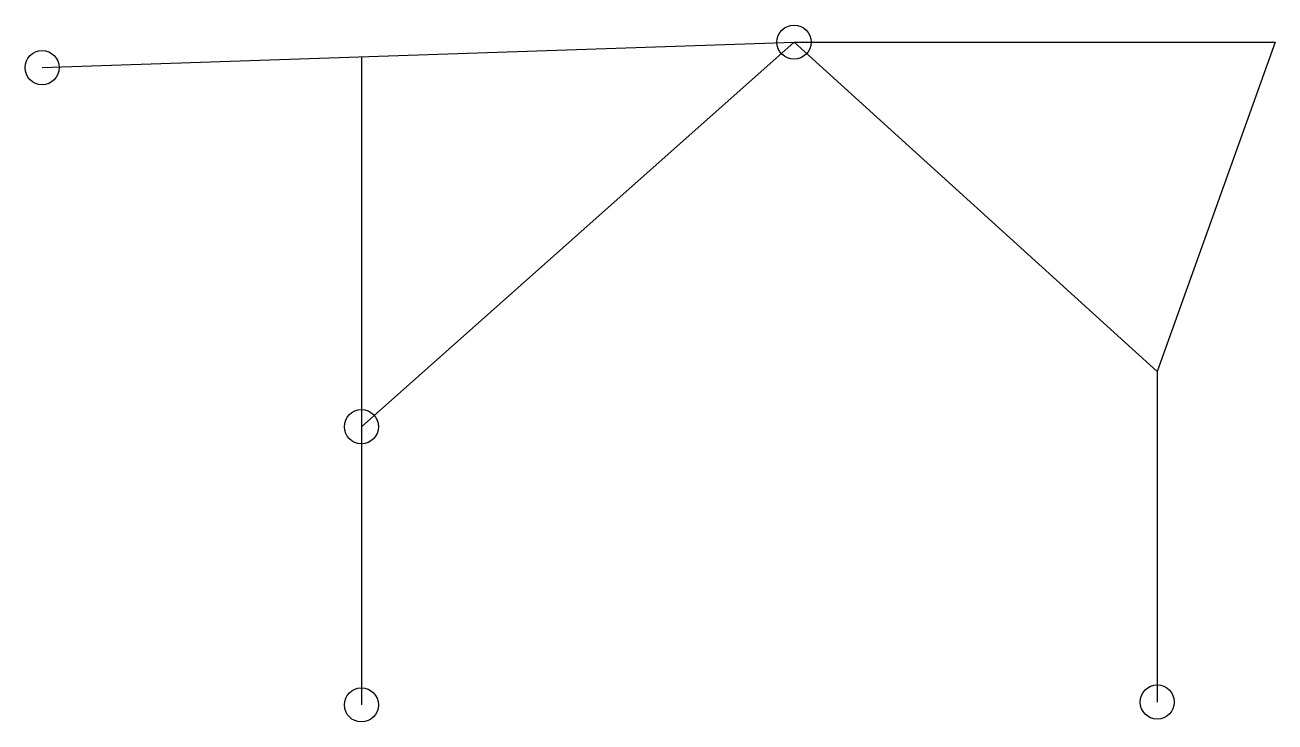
# Model space of a CAD drawing. Header units: millimetres. Extents: x 1583 to 3780, y 701 to 1924.
import ezdxf

# ---------------------------------------------------------------- set-up
doc = ezdxf.new("R2010")
doc.units = ezdxf.units.MM

msp = doc.modelspace()

# ---------------------------------------------------------------- linework, layer by layer
for p, q in [((1612.6, 1849.6), (2934.3, 1894.4)), ((2934.3, 1894.4), (2173.9, 1219.1)), ((2934.3, 1894.4), (3779.7, 1894.4)), ((2934.3, 1894.4), (3572.7, 1316.3)), ((3779.7, 1894.4), (3572.7, 1316.3)), ((2173.9, 1868.6), (2173.9, 1219.1)), ((3572.7, 1316.3), (3572.7, 735.6)), ((2173.9, 1219.1), (2173.9, 730.6))]:
    msp.add_line(p, q)
for centre in [(2934.3, 1894.4), (1612.6, 1849.6), (2173.9, 1219.1), (2173.9, 730.6), (3572.7, 735.6)]:
    msp.add_circle(centre, 30)

doc.saveas('drawing.dxf')
